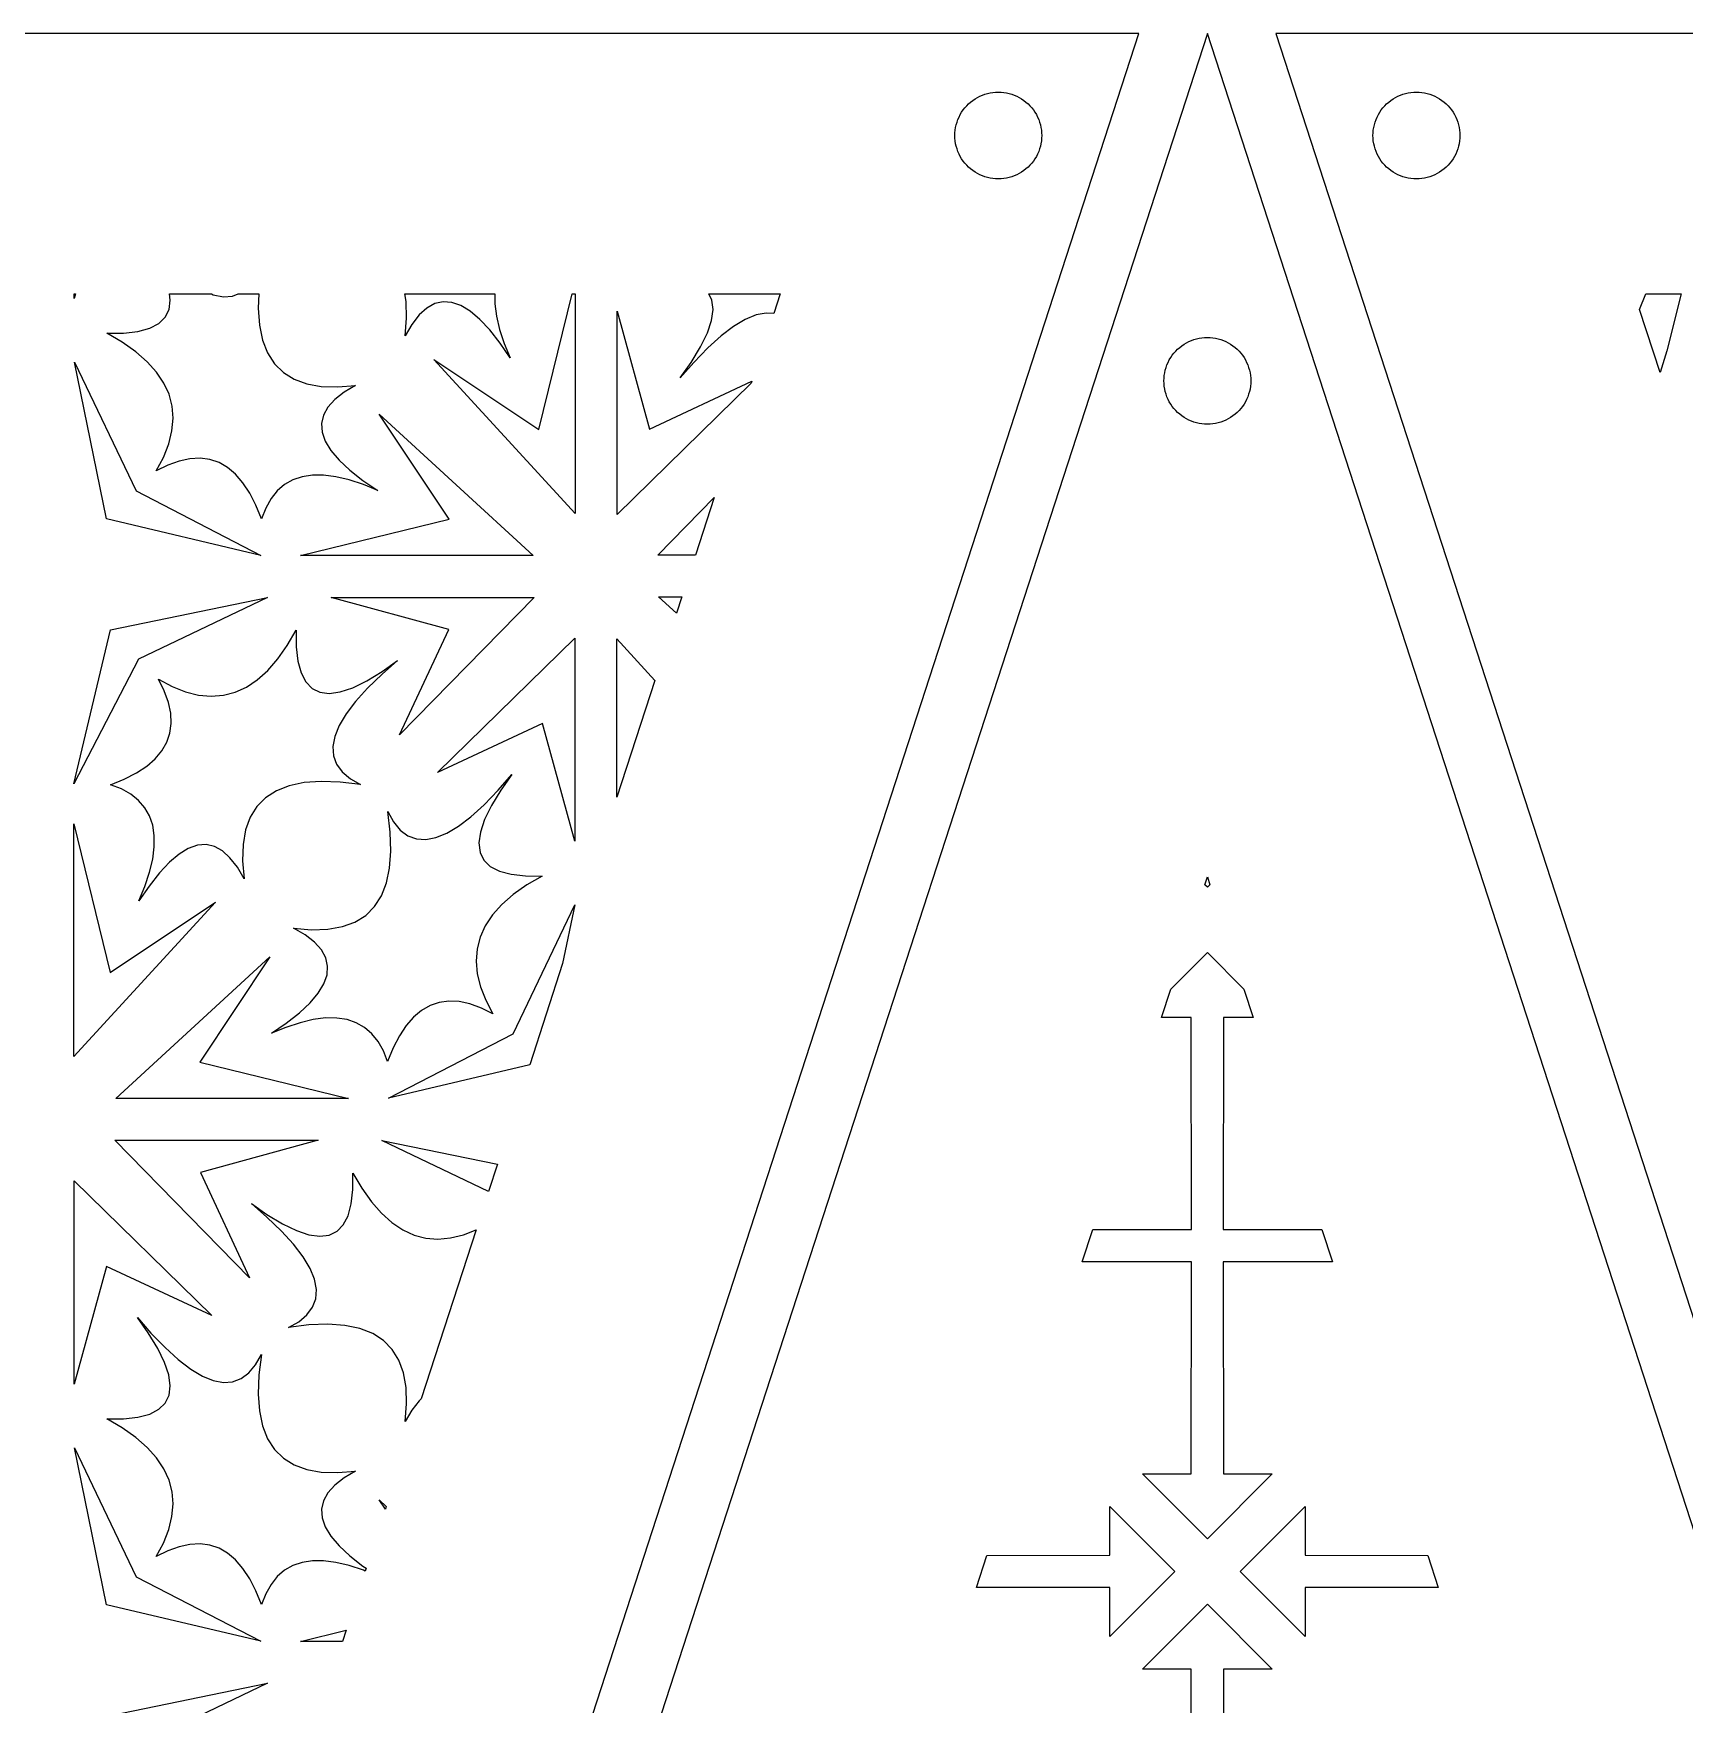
# Model space of a CAD drawing. Header units: metres. Extents: x 20 to 1108, y 20 to 251.
# Drawn here: x 666.2 to 742.2, y 173.9 to 250.8 of the extents above; entities that cross this region are included whole.
import ezdxf

# ---------------------------------------------------------------- set-up
doc = ezdxf.new("R2010")
doc.units = ezdxf.units.M

msp = doc.modelspace()

# ---------------------------------------------------------------- linework, layer by layer
for p, q in [((717.081, 250.826), (567.081, 250.826)), ((642.081, 20.0001), (717.081, 250.826)), ((720.235, 250.826), (645.235, 20)), ((795.235, 20), (720.235, 250.826)), ((873.389, 250.826), (723.389, 250.826)), ((723.389, 250.826), (798.389, 20.0001)), ((709.433, 247.742), (709.537, 247.813)), ((709.537, 247.813), (709.645, 247.877)), ((709.645, 247.877), (709.757, 247.934)), ((709.757, 247.934), (709.873, 247.984)), ((709.873, 247.984), (709.991, 248.026)), ((709.991, 248.026), (710.111, 248.062)), ((710.111, 248.062), (710.234, 248.089)), ((710.234, 248.089), (710.358, 248.109)), ((710.358, 248.109), (710.483, 248.12)), ((710.483, 248.12), (710.609, 248.124)), ((710.609, 248.124), (710.734, 248.12)), ((710.734, 248.12), (710.859, 248.109)), ((710.859, 248.109), (710.983, 248.089)), ((710.983, 248.089), (711.106, 248.062)), ((711.106, 248.062), (711.226, 248.026)), ((711.226, 248.026), (711.344, 247.984)), ((711.344, 247.984), (711.461, 247.934)), ((711.461, 247.934), (711.572, 247.877)), ((711.572, 247.877), (711.68, 247.813)), ((711.68, 247.813), (711.784, 247.742)), ((728.686, 247.742), (728.79, 247.813)), ((728.79, 247.813), (728.898, 247.877)), ((728.898, 247.877), (729.01, 247.934)), ((729.01, 247.934), (729.126, 247.984)), ((729.126, 247.984), (729.244, 248.026)), ((729.244, 248.026), (729.364, 248.062)), ((729.364, 248.062), (729.487, 248.089)), ((729.487, 248.089), (729.611, 248.109)), ((729.611, 248.109), (729.736, 248.12)), ((729.736, 248.12), (729.861, 248.124)), ((729.861, 248.124), (729.987, 248.12)), ((729.987, 248.12), (730.112, 248.109)), ((730.112, 248.109), (730.236, 248.089)), ((730.236, 248.089), (730.359, 248.062)), ((730.359, 248.062), (730.479, 248.026)), ((730.479, 248.026), (730.598, 247.984)), ((730.598, 247.984), (730.713, 247.934)), ((730.713, 247.934), (730.825, 247.877)), ((730.825, 247.877), (730.933, 247.813)), ((730.933, 247.813), (731.037, 247.742)), ((708.798, 246.976), (708.856, 247.087)), ((708.856, 247.087), (708.92, 247.195)), ((708.92, 247.195), (708.991, 247.3)), ((708.991, 247.3), (709.067, 247.399)), ((709.067, 247.399), (709.151, 247.493)), ((709.151, 247.493), (709.24, 247.582)), ((709.24, 247.582), (709.334, 247.665)), ((709.334, 247.665), (709.433, 247.742)), ((711.784, 247.742), (711.883, 247.665)), ((711.883, 247.665), (711.978, 247.582)), ((711.978, 247.582), (712.066, 247.493)), ((712.066, 247.493), (712.15, 247.399)), ((712.15, 247.399), (712.226, 247.3)), ((712.226, 247.3), (712.297, 247.195)), ((712.297, 247.195), (712.361, 247.087)), ((712.361, 247.087), (712.419, 246.976)), ((728.052, 246.976), (728.109, 247.087)), ((728.109, 247.087), (728.173, 247.195)), ((728.173, 247.195), (728.244, 247.3)), ((728.244, 247.3), (728.32, 247.399)), ((728.32, 247.399), (728.404, 247.493)), ((728.404, 247.493), (728.492, 247.582)), ((728.492, 247.582), (728.587, 247.665)), ((728.587, 247.665), (728.686, 247.742)), ((731.037, 247.742), (731.137, 247.665)), ((731.137, 247.665), (731.23, 247.582)), ((731.23, 247.582), (731.319, 247.493)), ((731.319, 247.493), (731.403, 247.399)), ((731.403, 247.399), (731.479, 247.3)), ((731.479, 247.3), (731.551, 247.195)), ((731.551, 247.195), (731.614, 247.087)), ((731.614, 247.087), (731.672, 246.976)), ((708.613, 246.249), (708.625, 246.375)), ((708.625, 246.375), (708.644, 246.499)), ((708.644, 246.499), (708.672, 246.621)), ((708.672, 246.621), (708.707, 246.742)), ((708.707, 246.742), (708.749, 246.86)), ((708.749, 246.86), (708.798, 246.976)), ((712.419, 246.976), (712.468, 246.86)), ((712.468, 246.86), (712.51, 246.742)), ((712.51, 246.742), (712.546, 246.621)), ((712.546, 246.621), (712.573, 246.499)), ((712.573, 246.499), (712.592, 246.375)), ((712.592, 246.375), (712.604, 246.249)), ((727.866, 246.249), (727.878, 246.375)), ((727.878, 246.375), (727.897, 246.499)), ((727.897, 246.499), (727.925, 246.621)), ((727.925, 246.621), (727.96, 246.742)), ((727.96, 246.742), (728.002, 246.86)), ((728.002, 246.86), (728.052, 246.976)), ((731.672, 246.976), (731.722, 246.86)), ((731.722, 246.86), (731.764, 246.742)), ((731.764, 246.742), (731.799, 246.621)), ((731.799, 246.621), (731.826, 246.499)), ((731.826, 246.499), (731.846, 246.375)), ((731.846, 246.375), (731.857, 246.249)), ((708.609, 246.124), (708.613, 246.249)), ((708.613, 245.998), (708.609, 246.124)), ((708.625, 245.873), (708.613, 245.998)), ((708.644, 245.749), (708.625, 245.873)), ((708.672, 245.627), (708.644, 245.749)), ((708.707, 245.506), (708.672, 245.627)), ((708.749, 245.388), (708.707, 245.506)), ((712.51, 245.506), (712.468, 245.388)), ((712.546, 245.627), (712.51, 245.506)), ((712.573, 245.749), (712.546, 245.627)), ((712.592, 245.873), (712.573, 245.749)), ((712.604, 245.998), (712.592, 245.873)), ((712.604, 246.249), (712.609, 246.124)), ((712.609, 246.124), (712.604, 245.998)), ((727.861, 246.124), (727.866, 246.249)), ((727.866, 245.998), (727.861, 246.124)), ((727.878, 245.873), (727.866, 245.998)), ((727.897, 245.749), (727.878, 245.873)), ((727.925, 245.627), (727.897, 245.749)), ((727.96, 245.506), (727.925, 245.627)), ((728.002, 245.388), (727.96, 245.506)), ((731.764, 245.506), (731.722, 245.388)), ((731.799, 245.627), (731.764, 245.506)), ((731.826, 245.749), (731.799, 245.627)), ((731.846, 245.873), (731.826, 245.749)), ((731.857, 245.998), (731.846, 245.873)), ((731.857, 246.249), (731.861, 246.124)), ((731.861, 246.124), (731.857, 245.998)), ((708.798, 245.273), (708.749, 245.388)), ((708.856, 245.16), (708.798, 245.273)), ((708.92, 245.052), (708.856, 245.16)), ((708.991, 244.948), (708.92, 245.052)), ((709.067, 244.849), (708.991, 244.948)), ((709.151, 244.755), (709.067, 244.849)), ((709.24, 244.666), (709.151, 244.755)), ((712.066, 244.755), (711.978, 244.666)), ((712.15, 244.849), (712.066, 244.755)), ((712.226, 244.948), (712.15, 244.849)), ((712.297, 245.052), (712.226, 244.948)), ((712.361, 245.16), (712.297, 245.052)), ((712.419, 245.273), (712.361, 245.16)), ((712.468, 245.388), (712.419, 245.273)), ((728.052, 245.273), (728.002, 245.388)), ((728.109, 245.16), (728.052, 245.273)), ((728.173, 245.052), (728.109, 245.16)), ((728.244, 244.948), (728.173, 245.052)), ((728.32, 244.849), (728.244, 244.948)), ((728.404, 244.755), (728.32, 244.849)), ((728.492, 244.666), (728.404, 244.755)), ((731.319, 244.755), (731.23, 244.666)), ((731.403, 244.849), (731.319, 244.755)), ((731.479, 244.948), (731.403, 244.849)), ((731.551, 245.052), (731.479, 244.948)), ((731.614, 245.16), (731.551, 245.052)), ((731.672, 245.273), (731.614, 245.16)), ((731.722, 245.388), (731.672, 245.273)), ((709.334, 244.583), (709.24, 244.666)), ((709.433, 244.506), (709.334, 244.583)), ((709.537, 244.436), (709.433, 244.506)), ((709.645, 244.371), (709.537, 244.436)), ((709.757, 244.315), (709.645, 244.371)), ((709.873, 244.265), (709.757, 244.315)), ((709.991, 244.222), (709.873, 244.265)), ((710.111, 244.187), (709.991, 244.222)), ((710.234, 244.159), (710.111, 244.187)), ((710.358, 244.14), (710.234, 244.159)), ((710.483, 244.128), (710.358, 244.14)), ((710.609, 244.124), (710.483, 244.128)), ((710.734, 244.128), (710.609, 244.124)), ((710.859, 244.14), (710.734, 244.128)), ((710.983, 244.159), (710.859, 244.14)), ((711.106, 244.187), (710.983, 244.159)), ((711.226, 244.222), (711.106, 244.187)), ((711.344, 244.265), (711.226, 244.222)), ((711.461, 244.315), (711.344, 244.265)), ((711.572, 244.371), (711.461, 244.315)), ((711.68, 244.436), (711.572, 244.371)), ((711.784, 244.506), (711.68, 244.436)), ((711.883, 244.583), (711.784, 244.506)), ((711.978, 244.666), (711.883, 244.583)), ((728.587, 244.583), (728.492, 244.666)), ((728.686, 244.506), (728.587, 244.583)), ((728.79, 244.436), (728.686, 244.506)), ((728.898, 244.371), (728.79, 244.436)), ((729.01, 244.315), (728.898, 244.371)), ((729.126, 244.265), (729.01, 244.315)), ((729.244, 244.222), (729.126, 244.265)), ((729.364, 244.187), (729.244, 244.222)), ((729.487, 244.159), (729.364, 244.187)), ((729.611, 244.14), (729.487, 244.159)), ((729.736, 244.128), (729.611, 244.14)), ((729.861, 244.124), (729.736, 244.128)), ((729.987, 244.128), (729.861, 244.124)), ((730.112, 244.14), (729.987, 244.128)), ((730.236, 244.159), (730.112, 244.14)), ((730.359, 244.187), (730.236, 244.159)), ((730.479, 244.222), (730.359, 244.187)), ((730.598, 244.265), (730.479, 244.222)), ((730.713, 244.315), (730.598, 244.265)), ((730.825, 244.371), (730.713, 244.315)), ((730.933, 244.436), (730.825, 244.371)), ((731.037, 244.506), (730.933, 244.436)), ((731.137, 244.583), (731.037, 244.506)), ((731.23, 244.666), (731.137, 244.583)), ((668.055, 238.826), (668.111, 238.826)), ((668.111, 238.826), (668.055, 238.623)), ((668.055, 238.623), (668.055, 238.826)), ((672.472, 238.545), (672.433, 238.826)), ((672.433, 238.826), (674.372, 238.826)), ((674.372, 238.826), (674.457, 238.792)), ((674.457, 238.792), (674.922, 238.703)), ((674.922, 238.703), (675.348, 238.733)), ((675.348, 238.733), (675.601, 238.826)), ((675.601, 238.826), (676.549, 238.826)), ((676.549, 238.826), (676.527, 238.169)), ((683.335, 238.476), (683.273, 238.826)), ((683.273, 238.826), (687.422, 238.826)), ((687.422, 238.826), (687.422, 238.37)), ((689.449, 232.585), (690.98, 238.826)), ((690.98, 238.826), (691.129, 238.826)), ((691.129, 238.826), (691.129, 228.712)), ((697.419, 238.539), (697.279, 238.826)), ((697.279, 238.826), (700.564, 238.826)), ((700.564, 238.826), (700.271, 237.926)), ((740.138, 238.113), (740.431, 238.826)), ((740.431, 238.826), (742.058, 238.826)), ((742.058, 238.826), (741.398, 236.207)), ((672.244, 237.753), (672.419, 238.113)), ((672.419, 238.113), (672.472, 238.545)), ((676.527, 238.169), (676.583, 237.389)), ((683.357, 237.72), (683.335, 238.476)), ((683.935, 237.86), (683.598, 237.428)), ((684.288, 238.179), (683.935, 237.86)), ((684.657, 238.382), (684.288, 238.179)), ((685.041, 238.469), (684.657, 238.382)), ((685.439, 238.44), (685.041, 238.469)), ((685.854, 238.295), (685.439, 238.44)), ((686.284, 238.035), (685.854, 238.295)), ((686.729, 237.659), (686.284, 238.035)), ((687.422, 238.37), (687.494, 237.805)), ((687.494, 237.805), (687.639, 237.195)), ((693.055, 238.029), (694.539, 232.609)), ((693.055, 228.669), (693.055, 238.029)), ((697.402, 237.604), (697.472, 238.108)), ((697.472, 238.108), (697.419, 238.539)), ((699.457, 237.86), (698.957, 237.656)), ((699.922, 237.949), (699.457, 237.86)), ((700.271, 237.926), (699.922, 237.949)), ((741.082, 235.207), (740.138, 238.113)), ((670.325, 237.026), (670.987, 237.101)), ((670.987, 237.101), (671.527, 237.246)), ((671.527, 237.246), (671.947, 237.464)), ((671.947, 237.464), (672.244, 237.753)), ((676.583, 237.389), (676.727, 236.703)), ((683.289, 236.9), (683.357, 237.72)), ((683.598, 237.428), (683.289, 236.9)), ((687.188, 237.169), (686.729, 237.659)), ((687.663, 236.563), (687.188, 237.169)), ((687.639, 237.195), (687.855, 236.539)), ((697.212, 237.03), (697.402, 237.604)), ((698.42, 237.336), (697.844, 236.899)), ((698.957, 237.656), (698.42, 237.336)), ((669.561, 237.023), (670.325, 237.026)), ((670.265, 236.61), (669.561, 237.023)), ((670.887, 236.169), (670.265, 236.61)), ((676.727, 236.703), (676.959, 236.11)), ((688.127, 235.88), (687.663, 236.563)), ((687.855, 236.539), (688.127, 235.88)), ((696.464, 235.67), (696.899, 236.386)), ((697.234, 236.346), (696.587, 235.676)), ((696.899, 236.386), (697.212, 237.03)), ((697.844, 236.899), (697.234, 236.346)), ((718.777, 236.195), (718.866, 236.284)), ((718.866, 236.284), (718.961, 236.367)), ((718.961, 236.367), (719.059, 236.444)), ((719.059, 236.444), (719.164, 236.515)), ((719.164, 236.515), (719.271, 236.579)), ((719.271, 236.579), (719.384, 236.636)), ((719.384, 236.636), (719.499, 236.686)), ((719.499, 236.686), (719.617, 236.728)), ((719.617, 236.728), (719.738, 236.763)), ((719.738, 236.763), (719.86, 236.791)), ((719.86, 236.791), (719.984, 236.81)), ((719.984, 236.81), (720.109, 236.822)), ((720.109, 236.822), (720.235, 236.826)), ((720.235, 236.826), (720.361, 236.822)), ((720.361, 236.822), (720.486, 236.81)), ((720.486, 236.81), (720.61, 236.791)), ((720.61, 236.791), (720.732, 236.763)), ((720.732, 236.763), (720.853, 236.728)), ((720.853, 236.728), (720.971, 236.686)), ((720.971, 236.686), (721.087, 236.636)), ((721.087, 236.636), (721.199, 236.579)), ((721.199, 236.579), (721.306, 236.515)), ((721.306, 236.515), (721.411, 236.444)), ((721.411, 236.444), (721.51, 236.367)), ((721.51, 236.367), (721.604, 236.284)), ((721.604, 236.284), (721.693, 236.195)), ((669.546, 228.465), (668.062, 235.692)), ((668.062, 235.692), (670.901, 229.755)), ((671.416, 235.709), (670.887, 236.169)), ((671.846, 235.228), (671.416, 235.709)), ((676.959, 236.11), (677.278, 235.613)), ((677.278, 235.613), (677.685, 235.21)), ((684.61, 235.812), (689.449, 232.585)), ((691.129, 228.712), (684.61, 235.812)), ((696.587, 235.676), (695.964, 234.962)), ((695.964, 234.962), (696.464, 235.67)), ((718.333, 235.444), (718.376, 235.562)), ((718.376, 235.562), (718.426, 235.678)), ((718.426, 235.678), (718.482, 235.79)), ((718.482, 235.79), (718.547, 235.898)), ((718.547, 235.898), (718.617, 236.002)), ((718.617, 236.002), (718.694, 236.101)), ((718.694, 236.101), (718.777, 236.195)), ((721.693, 236.195), (721.776, 236.101)), ((721.776, 236.101), (721.853, 236.002)), ((721.853, 236.002), (721.924, 235.898)), ((721.924, 235.898), (721.988, 235.79)), ((721.988, 235.79), (722.045, 235.678)), ((722.045, 235.678), (722.094, 235.562)), ((722.094, 235.562), (722.137, 235.444)), ((741.398, 236.207), (741.082, 235.207)), ((672.181, 234.727), (671.846, 235.228)), ((672.419, 234.206), (672.181, 234.727)), ((677.685, 235.21), (678.179, 234.903)), ((678.179, 234.903), (678.76, 234.691)), ((694.539, 232.609), (699.259, 234.812)), ((699.259, 234.812), (699.229, 234.718)), ((718.235, 234.826), (718.239, 234.952)), ((718.239, 234.701), (718.235, 234.826)), ((718.239, 234.952), (718.251, 235.077)), ((718.251, 235.077), (718.27, 235.201)), ((718.27, 235.201), (718.298, 235.324)), ((718.298, 235.324), (718.333, 235.444)), ((722.137, 235.444), (722.173, 235.324)), ((722.173, 235.324), (722.2, 235.201)), ((722.2, 235.201), (722.219, 235.077)), ((722.219, 235.077), (722.231, 234.952)), ((722.231, 234.952), (722.235, 234.826)), ((722.235, 234.826), (722.231, 234.701)), ((672.559, 233.665), (672.419, 234.206)), ((678.76, 234.691), (679.43, 234.573)), ((679.43, 234.573), (680.186, 234.55)), ((680.047, 233.972), (679.728, 233.619)), ((680.479, 234.31), (680.047, 233.972)), ((680.186, 234.55), (681.006, 234.618)), ((681.006, 234.618), (680.479, 234.31)), ((699.229, 234.718), (693.055, 228.669)), ((718.251, 234.576), (718.239, 234.701)), ((718.27, 234.451), (718.251, 234.576)), ((718.298, 234.329), (718.27, 234.451)), ((718.333, 234.208), (718.298, 234.329)), ((718.376, 234.09), (718.333, 234.208)), ((718.426, 233.975), (718.376, 234.09)), ((718.482, 233.863), (718.426, 233.975)), ((722.045, 233.975), (721.988, 233.863)), ((722.094, 234.09), (722.045, 233.975)), ((722.137, 234.208), (722.094, 234.09)), ((722.173, 234.329), (722.137, 234.208)), ((722.2, 234.451), (722.173, 234.329)), ((722.219, 234.576), (722.2, 234.451)), ((722.231, 234.701), (722.219, 234.576)), ((672.604, 233.105), (672.559, 233.665)), ((679.525, 233.25), (679.438, 232.866)), ((679.728, 233.619), (679.525, 233.25)), ((685.322, 228.458), (682.095, 233.297)), ((682.095, 233.297), (689.195, 226.778)), ((718.547, 233.755), (718.482, 233.863)), ((718.617, 233.651), (718.547, 233.755)), ((718.694, 233.551), (718.617, 233.651)), ((718.777, 233.457), (718.694, 233.551)), ((718.866, 233.368), (718.777, 233.457)), ((718.961, 233.285), (718.866, 233.368)), ((719.059, 233.208), (718.961, 233.285)), ((719.164, 233.138), (719.059, 233.208)), ((721.411, 233.208), (721.306, 233.138)), ((721.51, 233.285), (721.411, 233.208)), ((721.604, 233.368), (721.51, 233.285)), ((721.693, 233.457), (721.604, 233.368)), ((721.776, 233.551), (721.693, 233.457)), ((721.853, 233.651), (721.776, 233.551)), ((721.924, 233.755), (721.853, 233.651)), ((721.988, 233.863), (721.924, 233.755)), ((672.404, 231.925), (672.552, 232.525)), ((672.552, 232.525), (672.604, 233.105)), ((679.438, 232.866), (679.467, 232.468)), ((679.467, 232.468), (679.612, 232.053)), ((719.271, 233.074), (719.164, 233.138)), ((719.384, 233.017), (719.271, 233.074)), ((719.499, 232.967), (719.384, 233.017)), ((719.617, 232.924), (719.499, 232.967)), ((719.738, 232.889), (719.617, 232.924)), ((719.86, 232.862), (719.738, 232.889)), ((719.984, 232.842), (719.86, 232.862)), ((720.109, 232.83), (719.984, 232.842)), ((720.235, 232.826), (720.109, 232.83)), ((720.361, 232.83), (720.235, 232.826)), ((720.486, 232.842), (720.361, 232.83)), ((720.61, 232.862), (720.486, 232.842)), ((720.732, 232.889), (720.61, 232.862)), ((720.853, 232.924), (720.732, 232.889)), ((720.971, 232.967), (720.853, 232.924)), ((721.087, 233.017), (720.971, 232.967)), ((721.199, 233.074), (721.087, 233.017)), ((721.306, 233.138), (721.199, 233.074)), ((672.16, 231.304), (672.404, 231.925)), ((679.612, 232.053), (679.872, 231.623)), ((671.826, 230.679), (672.16, 231.304)), ((672.361, 230.944), (671.826, 230.679)), ((672.886, 231.133), (672.361, 230.944)), ((673.382, 231.241), (672.886, 231.133)), ((673.854, 231.264), (673.382, 231.241)), ((674.301, 231.203), (673.854, 231.264)), ((674.72, 231.062), (674.301, 231.203)), ((675.114, 230.835), (674.72, 231.062)), ((679.872, 231.623), (680.247, 231.179)), ((680.247, 231.179), (680.737, 230.719)), ((675.481, 230.526), (675.114, 230.835)), ((675.821, 230.135), (675.481, 230.526)), ((676.136, 229.66), (675.821, 230.135)), ((678.119, 230.268), (677.738, 230.051)), ((678.547, 230.413), (678.119, 230.268)), ((679.019, 230.485), (678.547, 230.413)), ((679.537, 230.485), (679.019, 230.485)), ((680.102, 230.412), (679.537, 230.485)), ((680.713, 230.268), (680.102, 230.412)), ((681.368, 230.052), (680.713, 230.268)), ((680.737, 230.719), (681.344, 230.244)), ((681.344, 230.244), (682.027, 229.78)), ((670.901, 229.755), (676.643, 226.787)), ((676.423, 229.102), (676.136, 229.66)), ((677.116, 229.401), (676.873, 228.968)), ((677.403, 229.762), (677.116, 229.401)), ((677.738, 230.051), (677.403, 229.762)), ((682.027, 229.78), (681.368, 230.052)), ((694.923, 226.801), (697.517, 229.447)), ((697.517, 229.447), (696.657, 226.801)), ((676.681, 228.475), (676.423, 229.102)), ((676.873, 228.968), (676.681, 228.475)), ((676.643, 226.787), (669.546, 228.465)), ((678.476, 226.778), (685.322, 228.458)), ((689.195, 226.778), (678.476, 226.778)), ((696.657, 226.801), (694.923, 226.801)), ((669.719, 223.361), (676.946, 224.845)), ((676.946, 224.845), (671.009, 222.006)), ((685.298, 223.368), (679.878, 224.852)), ((679.878, 224.852), (689.238, 224.852)), ((689.238, 224.852), (683.038, 218.524)), ((694.966, 224.874), (696.031, 224.874)), ((695.787, 224.122), (694.966, 224.874)), ((696.031, 224.874), (695.787, 224.122)), ((668.042, 216.264), (669.719, 223.361)), ((677.865, 222.642), (678.277, 223.346)), ((678.277, 223.346), (678.28, 222.582)), ((683.038, 218.524), (685.298, 223.368)), ((677.423, 222.02), (677.865, 222.642)), ((678.28, 222.582), (678.355, 221.92)), ((684.778, 216.783), (691.106, 222.984)), ((691.106, 222.984), (691.106, 213.623)), ((693.033, 222.941), (694.783, 221.034)), ((693.033, 215.648), (693.033, 222.941)), ((671.009, 222.006), (668.042, 216.264)), ((676.964, 221.491), (677.423, 222.02)), ((678.355, 221.92), (678.501, 221.38)), ((682.944, 221.943), (682.232, 221.321)), ((682.236, 221.442), (682.944, 221.943)), ((672.199, 220.546), (671.933, 221.081)), ((671.933, 221.081), (672.558, 220.747)), ((675.981, 220.726), (676.482, 221.061)), ((676.482, 221.061), (676.964, 221.491)), ((678.501, 221.38), (678.718, 220.96)), ((678.718, 220.96), (679.007, 220.663)), ((680.877, 220.695), (681.521, 221.008)), ((681.521, 221.008), (682.236, 221.442)), ((682.232, 221.321), (681.562, 220.673)), ((694.783, 221.034), (693.033, 215.648)), ((672.387, 220.021), (672.199, 220.546)), ((672.558, 220.747), (673.179, 220.503)), ((673.179, 220.503), (673.779, 220.355)), ((673.779, 220.355), (674.359, 220.303)), ((674.359, 220.303), (674.92, 220.348)), ((674.92, 220.348), (675.461, 220.488)), ((675.461, 220.488), (675.981, 220.726)), ((679.007, 220.663), (679.368, 220.488)), ((679.368, 220.488), (679.799, 220.435)), ((679.799, 220.435), (680.302, 220.505)), ((680.302, 220.505), (680.877, 220.695)), ((681.562, 220.673), (681.008, 220.063)), ((672.496, 219.525), (672.387, 220.021)), ((672.518, 219.053), (672.496, 219.525)), ((680.572, 219.488), (680.251, 218.95)), ((681.008, 220.063), (680.572, 219.488)), ((672.316, 218.187), (672.458, 218.606)), ((672.458, 218.606), (672.518, 219.053)), ((680.251, 218.95), (680.047, 218.45)), ((689.623, 219.044), (684.778, 216.783)), ((691.106, 213.623), (689.623, 219.044)), ((672.089, 217.793), (672.316, 218.187)), ((680.047, 218.45), (679.958, 217.985)), ((679.958, 217.985), (679.987, 217.559)), ((670.915, 216.771), (671.389, 217.086)), ((671.389, 217.086), (671.78, 217.426)), ((671.78, 217.426), (672.089, 217.793)), ((679.987, 217.559), (680.131, 217.168)), ((680.131, 217.168), (680.393, 216.816)), ((669.729, 216.226), (670.356, 216.484)), ((670.356, 216.484), (670.915, 216.771)), ((678.643, 216.324), (677.958, 216.18)), ((679.423, 216.38), (678.643, 216.324)), ((680.299, 216.35), (679.423, 216.38)), ((681.242, 216.234), (680.299, 216.35)), ((680.393, 216.816), (680.771, 216.5)), ((680.771, 216.5), (681.242, 216.234)), ((687.575, 215.977), (688.198, 216.691)), ((688.198, 216.691), (687.697, 215.983)), ((670.222, 216.034), (669.729, 216.226)), ((670.655, 215.791), (670.222, 216.034)), ((671.016, 215.504), (670.655, 215.791)), ((671.305, 215.169), (671.016, 215.504)), ((676.868, 215.629), (676.464, 215.222)), ((677.365, 215.948), (676.868, 215.629)), ((677.958, 216.18), (677.365, 215.948)), ((686.927, 215.307), (687.575, 215.977)), ((687.697, 215.983), (687.262, 215.267)), ((671.522, 214.788), (671.305, 215.169)), ((671.668, 214.36), (671.522, 214.788)), ((676.158, 214.728), (675.945, 214.147)), ((676.464, 215.222), (676.158, 214.728)), ((682.604, 214.044), (682.488, 214.988)), ((682.488, 214.988), (682.755, 214.517)), ((685.742, 214.317), (686.317, 214.754)), ((686.317, 214.754), (686.927, 215.307)), ((687.262, 215.267), (686.95, 214.622)), ((668.033, 214.431), (669.713, 207.585)), ((668.033, 203.712), (668.033, 214.431)), ((671.74, 213.888), (671.668, 214.36)), ((675.945, 214.147), (675.828, 213.477)), ((682.634, 213.168), (682.604, 214.044)), ((682.755, 214.517), (683.07, 214.139)), ((683.07, 214.139), (683.422, 213.877)), ((684.705, 213.792), (685.205, 213.996)), ((685.205, 213.996), (685.742, 214.317)), ((686.759, 214.049), (686.689, 213.545)), ((686.95, 214.622), (686.759, 214.049)), ((671.667, 212.805), (671.74, 213.37)), ((671.74, 213.37), (671.74, 213.888)), ((673.307, 213.295), (672.878, 213.035)), ((673.722, 213.44), (673.307, 213.295)), ((674.121, 213.469), (673.722, 213.44)), ((674.505, 213.382), (674.121, 213.469)), ((674.874, 213.179), (674.505, 213.382)), ((675.226, 212.86), (674.874, 213.179)), ((675.828, 213.477), (675.804, 212.721)), ((683.422, 213.877), (683.813, 213.733)), ((683.813, 213.733), (684.24, 213.703)), ((684.24, 213.703), (684.705, 213.792)), ((686.689, 213.545), (686.743, 213.113)), ((671.522, 212.194), (671.667, 212.805)), ((672.433, 212.66), (671.973, 212.17)), ((672.878, 213.035), (672.433, 212.66)), ((675.564, 212.428), (675.226, 212.86)), ((675.873, 211.901), (675.564, 212.428)), ((675.804, 212.721), (675.873, 211.901)), ((682.579, 212.388), (682.634, 213.168)), ((686.743, 213.113), (686.918, 212.753)), ((686.918, 212.753), (687.214, 212.464)), ((687.214, 212.464), (687.634, 212.246)), ((671.306, 211.539), (671.522, 212.194)), ((671.973, 212.17), (671.499, 211.563)), ((682.203, 211.11), (682.434, 211.702)), ((682.434, 211.702), (682.579, 212.388)), ((687.634, 212.246), (688.173, 212.101)), ((688.173, 212.101), (688.836, 212.026)), ((688.836, 212.026), (689.6, 212.023)), ((689.6, 212.023), (688.897, 211.611)), ((720.115, 211.624), (720.235, 211.993)), ((720.235, 211.993), (720.355, 211.624)), ((671.499, 211.563), (671.035, 210.88)), ((671.035, 210.88), (671.306, 211.539)), ((681.883, 210.613), (682.203, 211.11)), ((688.274, 211.169), (687.747, 210.709)), ((688.897, 211.611), (688.274, 211.169)), ((720.235, 211.504), (720.115, 211.624)), ((720.355, 211.624), (720.235, 211.504)), ((674.551, 210.812), (668.033, 203.712)), ((669.713, 207.585), (674.551, 210.812)), ((680.982, 209.903), (681.476, 210.21)), ((681.476, 210.21), (681.883, 210.613)), ((687.315, 210.228), (686.98, 209.727)), ((687.747, 210.709), (687.315, 210.228)), ((688.26, 204.755), (691.099, 210.692)), ((691.099, 210.692), (690.545, 207.99)), ((678.682, 209.309), (678.154, 209.618)), ((678.154, 209.618), (678.974, 209.55)), ((678.974, 209.55), (679.73, 209.572)), ((679.73, 209.572), (680.401, 209.691)), ((680.401, 209.691), (680.982, 209.903)), ((686.98, 209.727), (686.743, 209.206)), ((679.115, 208.972), (678.682, 209.309)), ((679.433, 208.619), (679.115, 208.972)), ((679.636, 208.25), (679.433, 208.619)), ((686.602, 208.665), (686.557, 208.105)), ((686.743, 209.206), (686.602, 208.665)), ((669.966, 201.778), (677.066, 208.297)), ((677.066, 208.297), (673.839, 203.458)), ((679.723, 207.866), (679.636, 208.25)), ((679.694, 207.468), (679.723, 207.866)), ((686.557, 208.105), (686.609, 207.525)), ((690.545, 207.99), (689.029, 203.326)), ((718.551, 206.812), (720.235, 208.496)), ((720.235, 208.496), (721.919, 206.812)), ((679.29, 206.623), (679.549, 207.053)), ((679.549, 207.053), (679.694, 207.468)), ((686.609, 207.525), (686.757, 206.925)), ((678.914, 206.178), (679.29, 206.623)), ((685.307, 206.264), (684.86, 206.203)), ((685.779, 206.241), (685.307, 206.264)), ((686.757, 206.925), (687.002, 206.305)), ((687.002, 206.305), (687.336, 205.679)), ((718.127, 205.503), (718.551, 206.812)), ((721.919, 206.812), (722.343, 205.503)), ((677.817, 205.244), (678.423, 205.719)), ((678.423, 205.719), (678.914, 206.178)), ((679.625, 205.485), (679.059, 205.413)), ((680.143, 205.484), (679.625, 205.485)), ((680.615, 205.412), (680.143, 205.484)), ((683.68, 205.526), (683.34, 205.135)), ((684.047, 205.835), (683.68, 205.526)), ((684.441, 206.062), (684.047, 205.835)), ((684.86, 206.203), (684.441, 206.062)), ((686.276, 206.133), (685.779, 206.241)), ((686.801, 205.944), (686.276, 206.133)), ((687.336, 205.679), (686.801, 205.944)), ((719.488, 205.503), (718.127, 205.503)), ((719.502, 195.747), (719.488, 205.503)), ((720.982, 205.503), (720.968, 195.747)), ((722.343, 205.503), (720.982, 205.503)), ((677.134, 204.78), (677.817, 205.244)), ((677.794, 205.052), (677.134, 204.78)), ((678.45, 205.268), (677.794, 205.052)), ((679.059, 205.413), (678.45, 205.268)), ((681.043, 205.268), (680.615, 205.412)), ((681.423, 205.051), (681.043, 205.268)), ((681.758, 204.762), (681.423, 205.051)), ((682.047, 204.4), (681.758, 204.762)), ((682.518, 201.787), (688.26, 204.755)), ((683.34, 205.135), (683.026, 204.661)), ((682.289, 203.967), (682.047, 204.4)), ((682.48, 203.475), (682.289, 203.967)), ((682.738, 204.103), (682.48, 203.475)), ((683.026, 204.661), (682.738, 204.103)), ((673.839, 203.458), (680.685, 201.778)), ((689.029, 203.326), (682.518, 201.787)), ((680.685, 201.778), (669.966, 201.778)), ((669.923, 199.852), (679.284, 199.852)), ((676.124, 193.524), (669.923, 199.852)), ((679.284, 199.852), (673.863, 198.368)), ((682.215, 199.845), (687.543, 198.751)), ((687.134, 197.493), (682.215, 199.845)), ((687.543, 198.751), (687.134, 197.493)), ((668.055, 197.984), (674.383, 191.783)), ((668.055, 188.623), (668.055, 197.984)), ((673.863, 198.368), (676.124, 193.524)), ((680.881, 197.581), (680.884, 198.346)), ((680.884, 198.346), (681.296, 197.643)), ((680.806, 196.919), (680.881, 197.581)), ((681.296, 197.643), (681.738, 197.02)), ((681.738, 197.02), (682.198, 196.492)), ((676.93, 196.32), (676.216, 196.943)), ((676.216, 196.943), (676.924, 196.443)), ((676.924, 196.443), (677.64, 196.008)), ((677.6, 195.673), (676.93, 196.32)), ((680.443, 195.96), (680.661, 196.38)), ((680.661, 196.38), (680.806, 196.919)), ((682.198, 196.492), (682.679, 196.061)), ((678.153, 195.063), (677.6, 195.673)), ((677.64, 196.008), (678.285, 195.695)), ((678.285, 195.695), (678.858, 195.505)), ((678.858, 195.505), (679.362, 195.435)), ((679.362, 195.435), (679.794, 195.488)), ((679.794, 195.488), (680.154, 195.663)), ((680.154, 195.663), (680.443, 195.96)), ((682.679, 196.061), (683.18, 195.726)), ((683.18, 195.726), (683.701, 195.488)), ((683.701, 195.488), (684.242, 195.348)), ((686.562, 195.732), (684.034, 187.95)), ((685.382, 195.355), (685.982, 195.503)), ((685.982, 195.503), (686.562, 195.732)), ((714.47, 194.253), (714.957, 195.747)), ((714.957, 195.747), (719.502, 195.747)), ((720.968, 195.747), (725.513, 195.747)), ((725.513, 195.747), (726, 194.253)), ((678.59, 194.487), (678.153, 195.063)), ((684.242, 195.348), (684.802, 195.303)), ((684.802, 195.303), (685.382, 195.355)), ((669.539, 194.044), (668.055, 188.623)), ((674.383, 191.783), (669.539, 194.044)), ((678.911, 193.95), (678.59, 194.487)), ((679.115, 193.45), (678.911, 193.95)), ((719.502, 194.253), (714.47, 194.253)), ((719.488, 184.497), (719.502, 194.253)), ((726, 194.253), (720.968, 194.253)), ((720.968, 194.253), (720.982, 184.497)), ((679.204, 192.985), (679.115, 193.45)), ((679.03, 192.168), (679.174, 192.559)), ((679.174, 192.559), (679.204, 192.985)), ((671.465, 190.982), (670.964, 191.69)), ((670.964, 191.69), (671.586, 190.978)), ((678.39, 191.5), (678.768, 191.816)), ((678.768, 191.816), (679.03, 192.168)), ((671.899, 190.267), (671.465, 190.982)), ((671.586, 190.978), (672.234, 190.308)), ((677.919, 191.234), (678.39, 191.5)), ((678.863, 191.35), (677.919, 191.234)), ((679.739, 191.38), (678.863, 191.35)), ((680.519, 191.324), (679.739, 191.38)), ((681.205, 191.18), (680.519, 191.324)), ((681.797, 190.948), (681.205, 191.18)), ((682.294, 190.629), (681.797, 190.948)), ((672.212, 189.622), (671.899, 190.267)), ((672.234, 190.308), (672.844, 189.754)), ((682.697, 190.222), (682.294, 190.629)), ((683.004, 189.728), (682.697, 190.222)), ((672.402, 189.048), (672.212, 189.622)), ((672.844, 189.754), (673.419, 189.318)), ((676.091, 189.139), (676.407, 189.517)), ((676.407, 189.517), (676.673, 189.987)), ((676.673, 189.987), (676.557, 189.045)), ((683.216, 189.147), (683.004, 189.728)), ((672.472, 188.545), (672.402, 189.048)), ((673.419, 189.318), (673.957, 188.996)), ((673.957, 188.996), (674.457, 188.792)), ((674.457, 188.792), (674.922, 188.703)), ((674.922, 188.703), (675.348, 188.733)), ((675.348, 188.733), (675.739, 188.877)), ((675.739, 188.877), (676.091, 189.139)), ((676.557, 189.045), (676.527, 188.169)), ((683.335, 188.476), (683.216, 189.147)), ((672.244, 187.753), (672.419, 188.113)), ((672.419, 188.113), (672.472, 188.545)), ((676.527, 188.169), (676.583, 187.389)), ((683.357, 187.72), (683.335, 188.476)), ((683.935, 187.86), (683.598, 187.428)), ((684.034, 187.95), (683.935, 187.86)), ((669.561, 187.023), (670.325, 187.026)), ((670.265, 186.61), (669.561, 187.023)), ((670.325, 187.026), (670.987, 187.101)), ((670.987, 187.101), (671.527, 187.246)), ((671.527, 187.246), (671.947, 187.464)), ((671.947, 187.464), (672.244, 187.753)), ((676.583, 187.389), (676.727, 186.703)), ((683.289, 186.9), (683.357, 187.72)), ((683.598, 187.428), (683.289, 186.9)), ((670.887, 186.169), (670.265, 186.61)), ((676.727, 186.703), (676.959, 186.11)), ((669.546, 178.465), (668.062, 185.692)), ((668.062, 185.692), (670.901, 179.755)), ((671.416, 185.709), (670.887, 186.169)), ((671.846, 185.228), (671.416, 185.709)), ((676.959, 186.11), (677.278, 185.613)), ((677.278, 185.613), (677.685, 185.21)), ((672.181, 184.727), (671.846, 185.228)), ((672.419, 184.206), (672.181, 184.727)), ((677.685, 185.21), (678.179, 184.903)), ((678.179, 184.903), (678.76, 184.691)), ((672.559, 183.665), (672.419, 184.206)), ((678.76, 184.691), (679.43, 184.573)), ((679.43, 184.573), (680.186, 184.55)), ((680.047, 183.972), (679.728, 183.619)), ((680.479, 184.31), (680.047, 183.972)), ((680.186, 184.55), (681.006, 184.618)), ((681.006, 184.618), (680.479, 184.31)), ((717.243, 184.497), (719.488, 184.497)), ((720.235, 181.504), (717.243, 184.497)), ((723.227, 184.497), (720.235, 181.504)), ((720.982, 184.497), (723.227, 184.497)), ((672.604, 183.105), (672.559, 183.665)), ((679.525, 183.25), (679.438, 182.866)), ((679.728, 183.619), (679.525, 183.25)), ((682.095, 183.297), (682.423, 182.995)), ((682.381, 182.867), (682.095, 183.297)), ((672.404, 181.925), (672.552, 182.525)), ((672.552, 182.525), (672.604, 183.105)), ((679.438, 182.866), (679.467, 182.468)), ((679.467, 182.468), (679.612, 182.053)), ((682.423, 182.995), (682.381, 182.867)), ((715.738, 180.747), (715.738, 182.992)), ((715.738, 182.992), (718.731, 180)), ((721.739, 180), (724.732, 182.992)), ((724.732, 182.992), (724.732, 180.747)), ((672.16, 181.304), (672.404, 181.925)), ((679.612, 182.053), (679.872, 181.623)), ((671.826, 180.679), (672.16, 181.304)), ((672.361, 180.944), (671.826, 180.679)), ((672.886, 181.133), (672.361, 180.944)), ((673.382, 181.241), (672.886, 181.133)), ((673.854, 181.264), (673.382, 181.241)), ((674.301, 181.203), (673.854, 181.264)), ((674.72, 181.062), (674.301, 181.203)), ((675.114, 180.835), (674.72, 181.062)), ((679.872, 181.623), (680.247, 181.179)), ((680.247, 181.179), (680.737, 180.719)), ((675.481, 180.526), (675.114, 180.835)), ((675.821, 180.135), (675.481, 180.526)), ((676.136, 179.66), (675.821, 180.135)), ((678.119, 180.268), (677.738, 180.051)), ((678.547, 180.413), (678.119, 180.268)), ((679.019, 180.485), (678.547, 180.413)), ((679.537, 180.485), (679.019, 180.485)), ((680.102, 180.412), (679.537, 180.485)), ((680.713, 180.268), (680.102, 180.412)), ((681.368, 180.052), (680.713, 180.268)), ((680.737, 180.719), (681.344, 180.244)), ((681.344, 180.244), (681.497, 180.142)), ((681.497, 180.142), (681.456, 180.016)), ((709.599, 179.261), (710.08, 180.739)), ((710.08, 180.739), (715.738, 180.747)), ((724.732, 180.747), (730.39, 180.739)), ((730.39, 180.739), (730.871, 179.261)), ((670.901, 179.755), (676.643, 176.787)), ((676.423, 179.102), (676.136, 179.66)), ((677.116, 179.401), (676.873, 178.968)), ((677.403, 179.762), (677.116, 179.401)), ((677.738, 180.051), (677.403, 179.762)), ((681.456, 180.016), (681.368, 180.052)), ((718.731, 180), (715.738, 177.008)), ((724.732, 177.008), (721.739, 180)), ((676.681, 178.475), (676.423, 179.102)), ((676.873, 178.968), (676.681, 178.475)), ((715.738, 179.253), (709.599, 179.261)), ((715.738, 177.008), (715.738, 179.253)), ((730.871, 179.261), (724.732, 179.253)), ((724.732, 179.253), (724.732, 177.008)), ((676.643, 176.787), (669.546, 178.465)), ((717.243, 175.503), (720.235, 178.496)), ((720.235, 178.496), (723.227, 175.503)), ((678.476, 176.778), (680.571, 177.292)), ((680.571, 177.292), (680.404, 176.778)), ((680.404, 176.778), (678.476, 176.778)), ((719.488, 175.503), (717.243, 175.503)), ((719.502, 165.747), (719.488, 175.503)), ((720.982, 175.503), (720.968, 165.747)), ((723.227, 175.503), (720.982, 175.503)), ((669.719, 173.361), (676.946, 174.845)), ((676.946, 174.845), (671.009, 172.006))]:
    msp.add_line(p, q)

doc.saveas('drawing.dxf')
